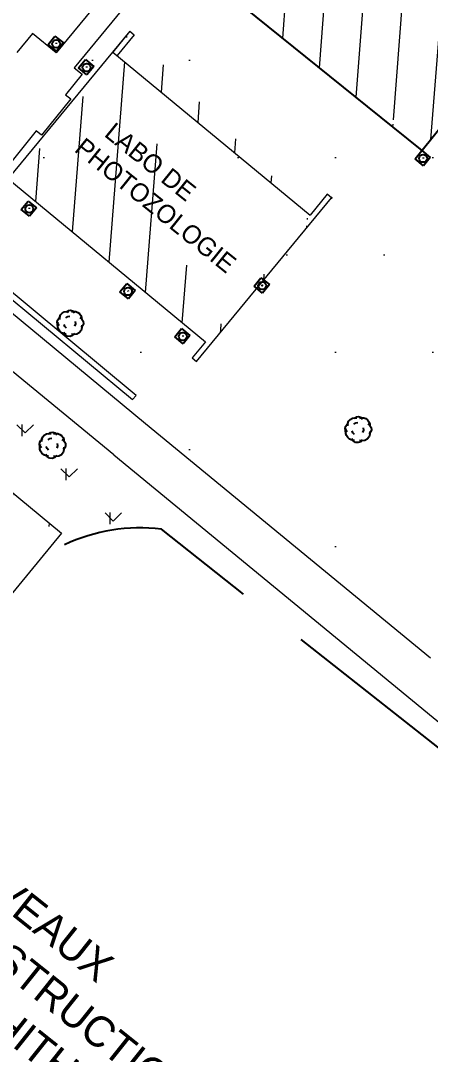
# Model space of a CAD drawing. Header units: metres. Extents: x 64 to 796628, y 142 to 671743.
# Drawn here: x 364321.4 to 364354.9, y 376053.2 to 376137.5 of the extents above; entities that cross this region are included whole.
import ezdxf

# ---------------------------------------------------------------- set-up
doc = ezdxf.new("R2010")
doc.units = ezdxf.units.M
doc.header["$LTSCALE"] = 2
doc.linetypes.add('ACAD_ISO02W100', pattern=[15, 12, -3])
for name, color, linetype in [('arbres isolés', 3, 'Continuous'), ('Batiment', 1, 'Continuous'), ('Batiments', 1, 'Continuous'), ('JARDIN', 3, 'Continuous'), ('regard', 7, 'Continuous')]:
    doc.layers.add(name, color=color, linetype=linetype)
doc.layers.add('Espace Vert', color=3, linetype='Continuous', lineweight=5)
pattern_1 = [(90, (0, 0), (-3.5921, 3.5921), [0.9525, -6.2317]), (45, (0, 0), (-3.59210245, 3.59210245), [0.9525, -4.1275]), (135, (0, 0), (-3.59210245, -3.59210245), [0.9525, -4.1275])]

# ---------------------------------------------------------------- blocks, each defined once
blk = doc.blocks.new('A$C57AF335F')
for p, q in [((0, 0.886), (0.887, 0.886)), ((0, 0), (0, 0.886)), ((0.887, 0.886), (0.887, 0)), ((0.379, 0.427), (0.436, 0.484)), ((0.609, 0.651), (0.666, 0.708)), ((0.609, 0.651), (0.666, 0.708)), ((0.887, 0), (0, 0))]:
    blk.add_line(p, q)
blk.add_circle((0.436, 0.484), 0.321)
blk = doc.blocks.new('A$C11EF20F3')
at = {"layer": 'regard', "color": 0, "lineweight": 13, "ltscale": 0.13}
blk.add_blockref('A$C57AF335F', (-0.436, -0.484), dxfattribs=at)
blk = doc.blocks.new('A$C4AE80429')
at = {"layer": 'regard', "color": 0, "lineweight": 13, "ltscale": 0.13, "rotation": 230.573219283581}
blk.add_blockref('A$C11EF20F3', (0, 0), dxfattribs=at)
blk = doc.blocks.new('A$C0ABE352C')
at = {"layer": 'regard', "color": 0, "lineweight": 13, "ltscale": 0.13, "rotation": 230.573219283581}
blk.add_blockref('A$C11EF20F3', (0, 0), dxfattribs=at)
blk = doc.blocks.new('A$C610C3186')
at = {"layer": 'regard', "color": 0, "lineweight": 13, "ltscale": 0.13, "rotation": 230.573219283581}
blk.add_blockref('A$C11EF20F3', (0, 0), dxfattribs=at)
blk = doc.blocks.new('A$C46830937')
at = {"layer": 'regard', "color": 0, "lineweight": 13, "ltscale": 0.13, "rotation": 230.573219283581}
blk.add_blockref('A$C11EF20F3', (0, 0), dxfattribs=at)
blk = doc.blocks.new('A$C41507B1A')
at = {"layer": 'regard', "color": 0, "lineweight": 13, "ltscale": 0.13, "rotation": 230.573219283581}
blk.add_blockref('A$C11EF20F3', (0, 0), dxfattribs=at)
blk = doc.blocks.new('A$C74B66133')
at = {"layer": 'regard', "color": 0, "lineweight": 13, "ltscale": 0.13, "rotation": 230.573219283581}
blk.add_blockref('A$C11EF20F3', (0, 0), dxfattribs=at)

msp = doc.modelspace()

# ---------------------------------------------------------------- hatches: boundary and pattern name
at = {"layer": 'Batiment'}
h = msp.add_hatch(dxfattribs=at)
h.set_pattern_fill('ANSI31,_O', color=256, angle=45)
h.set_pattern_definition([(90, (0, 0), (-3.175, 7e-16), [])])
h.paths.add_polyline_path([(364299.261, 376136.838), (364284.202, 376149.009)], flags=16)
edge = h.paths.add_edge_path()
edge.add_line((364274.768, 376138.29), (364290.689, 376125.422))
edge.add_line((364290.689, 376125.422), (364294.589, 376130.262))
edge.add_line((364295.72, 376131.662), (364294.589, 376130.262))
edge.add_line((364302.444, 376139.981), (364295.717, 376131.666))
edge.add_line((364283.752, 376149.372), (364299.65, 376136.523))
edge.add_line((364283.752, 376149.372), (364299.261, 376136.838))
edge.add_line((364274.768, 376138.29), (364283.752, 376149.372))
h.paths.add_polyline_path([(364413.291, 376098.407), (364435.124, 376098.407), (364435.124, 376089.574), (364413.291, 376089.574)], flags=9)
h.paths.add_polyline_path([(364280.604, 376142.513), (364292.104, 376142.513), (364292.104, 376139.347), (364280.604, 376139.347)], flags=24)
at = {"layer": 'Batiments', "linetype": 'Continuous', "lineweight": 13, "ltscale": 0.5}
h = msp.add_hatch(dxfattribs=at)
h.set_pattern_fill('ANSI31', color=1, angle=40.5, style=0)
h.paths.add_polyline_path([(364351.348, 376157.584), (364349.735, 376155.662), (364352.048, 376153.66), (364353.677, 376155.63)], flags=17)
edge = h.paths.add_edge_path()
edge.add_line((364347.429, 376157.596), (364339.073, 376147.638))
edge.add_line((364334.819, 376142.569), (364339.073, 376147.638))
edge.add_line((364351.848, 376128.844), (364334.819, 376142.569))
edge.add_line((364349.735, 376155.662), (364347.429, 376157.596))
edge.add_line((364352.071, 376153.625), (364366.446, 376142.242))
edge.add_line((364366.512, 376142.242), (364354.191, 376126.955))
edge.add_line((364354.191, 376126.955), (364351.848, 376128.844))
h.paths.add_polyline_path([(364347.594, 376147.236), (364356.139, 376139.919), (364354.675, 376138.21), (364346.13, 376145.527)], flags=24)
h = msp.add_hatch(dxfattribs=at)
h.set_pattern_fill('ANSI31', color=1, angle=40.5, style=0)
edge = h.paths.add_edge_path()
edge.add_line((364316.021, 376118.669), (364320.734, 376124.376))
edge.add_line((364320.396, 376124.656), (364336.513, 376111.344))
edge.add_line((364330.356, 376136.679), (364315.674, 376118.957))
edge.add_line((364328.955, 376134.984), (364345.055, 376121.687))
edge.add_line((364335.791, 376109.747), (364346.811, 376123.09))
edge.add_line((364336.519, 376111.351), (364335.436, 376110.04))
edge.add_line((364335.436, 376110.04), (364335.791, 376109.747))
edge.add_line((364346.456, 376123.383), (364345.055, 376121.687))
edge.add_line((364330.702, 376136.392), (364329.302, 376134.697))
edge.add_line((364330.356, 376136.679), (364330.702, 376136.392))
h.paths.add_polyline_path([(364328.192, 376130.568), (364342.012, 376119.429), (364339.031, 376115.731), (364325.211, 376126.87)], flags=24)
h = msp.add_hatch(dxfattribs=at)
h.set_pattern_fill('ANSI31', color=1, angle=40.5, style=0)
edge = h.paths.add_edge_path()
edge.add_line((364308.064, 376103.516), (364309.662, 376102.196))
edge.add_line((364302.29, 376097.828), (364310.824, 376108.16))
edge.add_line((364308.659, 376096.29), (364304.117, 376100.04))
edge.add_line((364305.207, 376092.111), (364308.659, 376096.29))
edge.add_line((364305.207, 376092.111), (364314.767, 376084.251))
edge.add_line((364313.353, 376082.532), (364314.75, 376084.231))
edge.add_line((364313.693, 376082.252), (364313.353, 376082.532))
edge.add_line((364315.09, 376083.952), (364313.693, 376082.252))
edge.add_line((364324.775, 376095.731), (364315.09, 376083.952))
edge.add_line((364314.641, 376104.064), (364324.775, 376095.731))
edge.add_line((364312.816, 376102.212), (364312.668, 376102.022))
edge.add_line((364311.719, 376100.511), (364314.641, 376104.064))
edge.add_line((364309.665, 376102.2), (364311.719, 376100.511))
h.paths.add_polyline_path([(364312.218, 376100.1), (364321.342, 376092.564), (364317.203, 376087.552), (364308.079, 376095.088)], flags=24)
at = {"layer": 'Espace Vert', "lineweight": 13, "ltscale": 0.13}
h = msp.add_hatch(dxfattribs=at)
h.set_pattern_fill('DOTS', color=3, scale=5, style=0)
edge = h.paths.add_edge_path()
edge.add_line((364371.195, 376196.292), (364377.45, 376203.793))
edge.add_line((364369.81, 376194.582), (364371.205, 376196.283))
edge.add_line((364378.234, 376203.139), (364385.53, 376197.055))
edge.add_line((364370.093, 376209.928), (364378.234, 376203.139))
edge.add_line((364385.53, 376197.055), (364372.79, 376082.324))
edge.add_line((364369.8, 376194.59), (364353.06, 376174.346))
edge.add_line((364351.665, 376172.644), (364353.06, 376174.346))
edge.add_line((364351.665, 376172.644), (364335.246, 376152.006))
edge.add_line((364333.849, 376150.306), (364335.246, 376152.006))
edge.add_line((364325.326, 376139.941), (364333.849, 376150.306))
edge.add_line((364332.141, 376144.398), (364330.262, 376145.943))
edge.add_line((364336.44, 376149.628), (364332.141, 376144.398))
edge.add_line((364339.073, 376147.638), (364336.44, 376149.628))
edge.add_line((364347.429, 376157.596), (364339.073, 376147.638))
edge.add_line((364349.735, 376155.662), (364347.429, 376157.596))
edge.add_line((364351.348, 376157.584), (364349.735, 376155.662))
edge.add_line((364353.677, 376155.63), (364351.348, 376157.584))
edge.add_line((364353.677, 376155.63), (364352.048, 376153.66))
edge.add_line((364352.071, 376153.625), (364366.446, 376142.242))
edge.add_line((364338.247, 376141.241), (364341.171, 376144.726))
edge.add_line((364337.744, 376146.054), (364336.623, 376146.958))
edge.add_line((364336.623, 376146.958), (364332.366, 376141.676))
edge.add_line((364366.512, 376142.242), (364354.191, 376126.955))
edge.add_line((364351.848, 376128.844), (364334.819, 376142.569))
edge.add_line((364354.191, 376126.955), (364351.848, 376128.844))
edge.add_line((364328.66, 376135.228), (364330.001, 376136.972))
edge.add_line((364330.001, 376136.972), (364330.356, 376136.679))
edge.add_line((364330.356, 376136.679), (364328.955, 376134.984))
edge.add_line((364328.955, 376134.984), (364345.055, 376121.687))
edge.add_line((364335.791, 376109.747), (364346.811, 376123.09))
edge.add_line((364346.456, 376123.383), (364345.055, 376121.687))
edge.add_line((364332.366, 376141.676), (364325.812, 376133.704))
edge.add_line((364325.812, 376133.704), (364326.461, 376133.171))
edge.add_line((364326.461, 376133.171), (364325.089, 376131.502))
edge.add_line((364325.089, 376131.502), (364325.525, 376131.151))
edge.add_line((364328.66, 376135.228), (364325.525, 376131.151))
edge.add_line((364319.9, 376125.065), (364336.868, 376111.051))
edge.add_line((364315.61, 376119.01), (364320.323, 376124.715))
edge.add_line((364315.256, 376119.303), (364315.61, 376119.01))
edge.add_line((364346.811, 376123.09), (364346.456, 376123.383))
edge.add_line((364336.519, 376111.351), (364335.436, 376110.04))
edge.add_line((364335.436, 376110.04), (364335.791, 376109.747))
edge.add_line((364354.873, 376085.568), (364315.248, 376118.147))
edge.add_line((364314.723, 376118.641), (364331.615, 376104.69))
edge.add_line((364314.723, 376118.641), (364315.256, 376119.303))
edge.add_line((364374.093, 376097.928), (364372.36, 376082.324))
edge.add_line((364367.409, 376076.18), (364372.36, 376082.324))
edge.add_line((364367.076, 376075.966), (364354.873, 376085.568))
at = {"layer": 'JARDIN', "lineweight": 13, "ltscale": 0.13}
h = msp.add_hatch(dxfattribs=at)
h.set_pattern_fill('GRASS', color=3, scale=0.2, style=0)
h.set_pattern_definition(pattern_1)
h.paths.add_polyline_path([(364318.357, 376163.043), (364333.493, 376150.598), (364343.099, 376162.616), (364328.151, 376174.874), (364326.719, 376173.127), (364319.807, 376164.699)])
edge = h.paths.add_edge_path()
edge.add_line((364306.485, 376147.492), (364310.38, 376152.229))
edge.add_line((364310.38, 376152.229), (364324.971, 376140.233))
edge.add_line((364321.097, 376135.509), (364306.5, 376147.51))
edge.add_line((364324.971, 376140.233), (364321.097, 376135.509))
h = msp.add_hatch(dxfattribs=at)
h.set_pattern_fill('GRASS', color=3, scale=0.2, style=0)
h.set_pattern_definition(pattern_1)
h.paths.add_polyline_path([(364312.652, 376105.833), (364317.438, 376111.655), (364333.923, 376098.101), (364332.545, 376096.356), (364324.775, 376095.731), (364316.021, 376102.929), (364316.021, 376104.404), (364316.021, 376105.799), (364312.868, 376103.278)])
edge = h.paths.add_edge_path(flags=16)
edge.add_line((364323.715, 376102.503), (364323.593, 376102.641))
edge.add_line((364322.988, 376103.154), (364323.088, 376103.296))
edge.add_line((364323.705, 376102.022), (364323.523, 376102.046))
edge.add_line((364323.523, 376102.046), (364323.322, 376102.127))
edge.add_line((364323.322, 376102.127), (364323.171, 376102.255))
edge.add_line((364323.171, 376102.255), (364323.059, 376102.411))
edge.add_line((364323.059, 376102.411), (364323.005, 376102.586))
edge.add_line((364323.005, 376102.586), (364322.99, 376102.788))
edge.add_line((364322.99, 376102.788), (364323.042, 376102.98))
edge.add_line((364323.132, 376102.689), (364323.029, 376102.816))
edge.add_line((364323.029, 376102.816), (364322.965, 376102.972))
edge.add_line((364322.965, 376102.972), (364322.988, 376103.154))
edge.add_line((364323.088, 376103.296), (364323.234, 376103.389))
edge.add_line((364323.163, 376103.208), (364323.167, 376103.4))
edge.add_line((364323.167, 376103.4), (364323.238, 376103.582))
edge.add_line((364323.238, 376103.582), (364323.366, 376103.733))
edge.add_line((364323.366, 376103.733), (364323.542, 376103.835))
edge.add_line((364323.542, 376103.835), (364323.725, 376103.86))
edge.add_line((364323.725, 376103.86), (364323.917, 376103.856))
edge.add_line((364323.714, 376103.793), (364323.861, 376103.934))
edge.add_line((364323.861, 376103.934), (364324.055, 376103.978))
edge.add_line((364324.055, 376103.978), (364324.246, 376103.926))
edge.add_line((364324.246, 376103.926), (364324.377, 376103.759))
edge.add_line((364324.129, 376103.841), (364324.293, 376103.876))
edge.add_line((364324.293, 376103.876), (364324.475, 376103.853))
edge.add_line((364324.475, 376103.853), (364324.638, 376103.792))
edge.add_line((364324.638, 376103.792), (364324.78, 376103.693))
edge.add_line((364324.78, 376103.693), (364324.892, 376103.537))
edge.add_line((364324.892, 376103.537), (364324.956, 376103.381))
edge.add_line((364324.956, 376103.381), (364324.962, 376103.208))
edge.add_line((364324.802, 376103.365), (364324.982, 376103.246))
edge.add_line((364324.982, 376103.246), (364325.084, 376103.071))
edge.add_line((364325.084, 376103.071), (364325.099, 376102.868))
edge.add_line((364325.099, 376102.868), (364325.028, 376102.687))
edge.add_line((364325.028, 376102.687), (364324.88, 376102.546))
edge.add_line((364324.962, 376102.746), (364324.967, 376102.525))
edge.add_line((364324.967, 376102.525), (364324.904, 376102.314))
edge.add_line((364324.904, 376102.314), (364324.756, 376102.125))
edge.add_line((364324.756, 376102.125), (364324.552, 376102.014))
edge.add_line((364324.552, 376102.014), (364324.339, 376101.98))
edge.add_line((364324.339, 376101.98), (364324.119, 376102.023))
edge.add_line((364324.379, 376102.056), (364324.222, 376101.896))
edge.add_line((364324.222, 376101.896), (364324.019, 376101.833))
edge.add_line((364324.019, 376101.833), (364323.788, 376101.857))
edge.add_line((364323.788, 376101.857), (364323.608, 376101.976))
edge.add_line((364323.608, 376101.976), (364323.497, 376102.181))
edge.add_line((364323.676, 376103.351), (364323.822, 376103.444))
edge.add_line((364323.822, 376103.444), (364323.986, 376103.479))
edge.add_line((364323.593, 376102.641), (364323.529, 376102.796))
edge.add_line((364324.42, 376103.056), (364324.454, 376102.843))
edge.add_line((364324.454, 376102.843), (364324.383, 376102.662))

# ---------------------------------------------------------------- linework, layer by layer
at = {"lineweight": 13, "ltscale": 0.13}
for p, q in [((364332.366, 376141.676), (364325.812, 376133.704)), ((364327.676, 376138.968), (364324.342, 376134.913)), ((364322.411, 376136.501), (364321.122, 376134.933)), ((364324.342, 376134.913), (364322.411, 376136.501)), ((364325.812, 376133.704), (364326.461, 376133.171)), ((364326.461, 376133.171), (364325.089, 376131.502)), ((364325.089, 376131.502), (364325.525, 376131.151)), ((364323.14, 376128.192), (364322.704, 376128.544)), ((364314.723, 376118.641), (364331.615, 376104.69)), ((364331.615, 376104.69), (364354.873, 376085.568))]:
    msp.add_line(p, q, dxfattribs=at)
at = {"color": 0, "lineweight": 13, "ltscale": 0.13}
for q in [(364317.438, 376111.655), (364372.57, 376066.325)]:
    msp.add_line((364329.04, 376102.116), q, dxfattribs=at)
at = {"linetype": 'ACAD_ISO02W100', "lineweight": -2}
msp.add_line((364363.177, 376072.18), (364332.926, 376096.055), dxfattribs=at)
msp.add_arc((364331.201, 376081.473), 14.684, 83.25448, 114.93989, dxfattribs=at)
for p in [(364354.147, 376126.954), (364346.811, 376123.09), (364341.145, 376115.922), (364341.145, 376115.922)]:
    msp.add_point(p)
at = {"layer": 'arbres isolés'}
for p, q in [((364324.545, 376113.248), (364324.691, 376113.341)), ((364324.62, 376113.16), (364324.624, 376113.352)), ((364324.624, 376113.352), (364324.695, 376113.534)), ((364324.695, 376113.534), (364324.824, 376113.685)), ((364324.824, 376113.685), (364324.999, 376113.787)), ((364324.999, 376113.787), (364325.182, 376113.812)), ((364325.133, 376113.303), (364325.279, 376113.396)), ((364325.171, 376113.745), (364325.319, 376113.886)), ((364325.182, 376113.812), (364325.375, 376113.808)), ((364325.279, 376113.396), (364325.444, 376113.431)), ((364325.319, 376113.886), (364325.512, 376113.93)), ((364325.512, 376113.93), (364325.703, 376113.878)), ((364325.586, 376113.794), (364325.75, 376113.829)), ((364325.703, 376113.878), (364325.834, 376113.711)), ((364325.75, 376113.829), (364325.933, 376113.806)), ((364325.933, 376113.806), (364326.095, 376113.744)), ((364326.095, 376113.744), (364326.237, 376113.645)), ((364326.237, 376113.645), (364326.349, 376113.489)), ((364326.349, 376113.489), (364326.413, 376113.333)), ((364324.422, 376112.924), (364324.446, 376113.106)), ((364324.486, 376112.768), (364324.422, 376112.924)), ((364324.446, 376113.106), (364324.545, 376113.248)), ((364324.447, 376112.74), (364324.5, 376112.932)), ((364324.462, 376112.538), (364324.447, 376112.74)), ((364324.516, 376112.364), (364324.462, 376112.538)), ((364324.59, 376112.641), (364324.486, 376112.768)), ((364325.05, 376112.593), (364324.986, 376112.748)), ((364325.173, 376112.456), (364325.05, 376112.593)), ((364325.911, 376112.796), (364325.84, 376112.614)), ((364325.877, 376113.008), (364325.911, 376112.796)), ((364326.259, 376113.317), (364326.439, 376113.198)), ((364326.485, 376112.639), (364326.338, 376112.498)), ((364326.413, 376113.333), (364326.419, 376113.16)), ((364326.419, 376112.698), (364326.424, 376112.477)), ((364326.439, 376113.198), (364326.541, 376113.023)), ((364326.556, 376112.82), (364326.485, 376112.639)), ((364326.541, 376113.023), (364326.556, 376112.82)), ((364324.628, 376112.207), (364324.516, 376112.364)), ((364324.78, 376112.079), (364324.628, 376112.207)), ((364324.98, 376111.998), (364324.78, 376112.079)), ((364325.065, 376111.929), (364324.954, 376112.133)), ((364325.162, 376111.975), (364324.98, 376111.998)), ((364325.245, 376111.809), (364325.065, 376111.929)), ((364325.476, 376111.785), (364325.245, 376111.809)), ((364325.679, 376111.848), (364325.476, 376111.785)), ((364325.796, 376111.932), (364325.576, 376111.975)), ((364325.836, 376112.008), (364325.679, 376111.848)), ((364326.009, 376111.966), (364325.796, 376111.932)), ((364326.213, 376112.077), (364326.009, 376111.966)), ((364326.362, 376112.267), (364326.213, 376112.077)), ((364326.424, 376112.477), (364326.362, 376112.267)), ((364348.203, 376104.862), (364348.331, 376105.013)), ((364348.331, 376105.013), (364348.507, 376105.115)), ((364348.507, 376105.115), (364348.69, 376105.14)), ((364348.679, 376105.073), (364348.826, 376105.214)), ((364348.69, 376105.14), (364348.883, 376105.136)), ((364348.826, 376105.214), (364349.02, 376105.258)), ((364349.02, 376105.258), (364349.211, 376105.206)), ((364349.094, 376105.122), (364349.258, 376105.157)), ((364349.211, 376105.206), (364349.342, 376105.039)), ((364349.258, 376105.157), (364349.441, 376105.133)), ((364349.441, 376105.133), (364349.603, 376105.072)), ((364349.603, 376105.072), (364349.745, 376104.973)), ((364349.745, 376104.973), (364349.857, 376104.817)), ((364347.93, 376104.252), (364347.953, 376104.434)), ((364347.994, 376104.096), (364347.93, 376104.252)), ((364347.953, 376104.434), (364348.053, 376104.576)), ((364347.955, 376104.068), (364348.007, 376104.26)), ((364347.97, 376103.866), (364347.955, 376104.068)), ((364348.097, 376103.969), (364347.994, 376104.096)), ((364348.053, 376104.576), (364348.199, 376104.669)), ((364348.128, 376104.488), (364348.132, 376104.68)), ((364348.132, 376104.68), (364348.203, 376104.862)), ((364348.558, 376103.921), (364348.494, 376104.076)), ((364348.641, 376104.631), (364348.787, 376104.724)), ((364348.787, 376104.724), (364348.951, 376104.759)), ((364349.419, 376104.124), (364349.348, 376103.942)), ((364349.385, 376104.336), (364349.419, 376104.124)), ((364349.767, 376104.645), (364349.947, 376104.526)), ((364349.857, 376104.817), (364349.921, 376104.661)), ((364349.921, 376104.661), (364349.927, 376104.488)), ((364349.947, 376104.526), (364350.049, 376104.351)), ((364350.064, 376104.148), (364349.993, 376103.967)), ((364350.049, 376104.351), (364350.064, 376104.148)), ((364322.988, 376103.154), (364323.088, 376103.296)), ((364323.088, 376103.296), (364323.234, 376103.389)), ((364323.163, 376103.208), (364323.167, 376103.4)), ((364323.167, 376103.4), (364323.238, 376103.582)), ((364323.238, 376103.582), (364323.366, 376103.733)), ((364323.366, 376103.733), (364323.542, 376103.835)), ((364323.542, 376103.835), (364323.725, 376103.86)), ((364323.676, 376103.351), (364323.822, 376103.444)), ((364323.714, 376103.793), (364323.861, 376103.934)), ((364323.725, 376103.86), (364323.917, 376103.856)), ((364323.822, 376103.444), (364323.986, 376103.479)), ((364323.861, 376103.934), (364324.055, 376103.978)), ((364324.055, 376103.978), (364324.246, 376103.926)), ((364324.129, 376103.841), (364324.293, 376103.876)), ((364324.246, 376103.926), (364324.377, 376103.759)), ((364324.293, 376103.876), (364324.475, 376103.853)), ((364324.475, 376103.853), (364324.638, 376103.792)), ((364324.638, 376103.792), (364324.78, 376103.693)), ((364324.78, 376103.693), (364324.892, 376103.537)), ((364324.802, 376103.365), (364324.982, 376103.246)), ((364324.892, 376103.537), (364324.956, 376103.381)), ((364324.956, 376103.381), (364324.962, 376103.208)), ((364324.982, 376103.246), (364325.084, 376103.071)), ((364348.024, 376103.692), (364347.97, 376103.866)), ((364348.136, 376103.535), (364348.024, 376103.692)), ((364348.287, 376103.407), (364348.136, 376103.535)), ((364348.488, 376103.326), (364348.287, 376103.407)), ((364348.573, 376103.257), (364348.462, 376103.461)), ((364348.67, 376103.303), (364348.488, 376103.326)), ((364348.68, 376103.783), (364348.558, 376103.921)), ((364348.753, 376103.137), (364348.573, 376103.257)), ((364349.304, 376103.26), (364349.084, 376103.303)), ((364349.344, 376103.336), (364349.187, 376103.176)), ((364349.517, 376103.294), (364349.304, 376103.26)), ((364349.721, 376103.405), (364349.517, 376103.294)), ((364349.869, 376103.594), (364349.721, 376103.405)), ((364349.993, 376103.967), (364349.846, 376103.826)), ((364349.932, 376103.805), (364349.869, 376103.594)), ((364349.927, 376104.026), (364349.932, 376103.805)), ((364322.965, 376102.972), (364322.988, 376103.154)), ((364323.029, 376102.816), (364322.965, 376102.972)), ((364322.99, 376102.788), (364323.042, 376102.98)), ((364323.005, 376102.586), (364322.99, 376102.788)), ((364323.059, 376102.411), (364323.005, 376102.586)), ((364323.132, 376102.689), (364323.029, 376102.816)), ((364323.171, 376102.255), (364323.059, 376102.411)), ((364323.593, 376102.641), (364323.529, 376102.796)), ((364323.715, 376102.503), (364323.593, 376102.641)), ((364324.454, 376102.843), (364324.383, 376102.662)), ((364324.42, 376103.056), (364324.454, 376102.843)), ((364325.028, 376102.687), (364324.88, 376102.546)), ((364324.967, 376102.525), (364324.904, 376102.314)), ((364324.962, 376102.746), (364324.967, 376102.525)), ((364325.099, 376102.868), (364325.028, 376102.687)), ((364325.084, 376103.071), (364325.099, 376102.868)), ((364348.984, 376103.113), (364348.753, 376103.137)), ((364349.187, 376103.176), (364348.984, 376103.113)), ((364323.322, 376102.127), (364323.171, 376102.255)), ((364323.523, 376102.046), (364323.322, 376102.127)), ((364323.608, 376101.976), (364323.497, 376102.181)), ((364323.705, 376102.022), (364323.523, 376102.046)), ((364323.788, 376101.857), (364323.608, 376101.976)), ((364324.019, 376101.833), (364323.788, 376101.857)), ((364324.222, 376101.896), (364324.019, 376101.833)), ((364324.339, 376101.98), (364324.119, 376102.023)), ((364324.379, 376102.056), (364324.222, 376101.896)), ((364324.552, 376102.014), (364324.339, 376101.98)), ((364324.756, 376102.125), (364324.552, 376102.014)), ((364324.904, 376102.314), (364324.756, 376102.125))]:
    msp.add_line(p, q, dxfattribs=at)
at = {"layer": 'Batiments', "color": 1}
for p, q in [((364351.848, 376128.844), (364334.819, 376142.569)), ((364366.512, 376142.242), (364354.191, 376126.955)), ((364354.191, 376126.955), (364351.848, 376128.844))]:
    msp.add_line(p, q, dxfattribs=at)
at = {"layer": 'Batiments', "color": 1, "lineweight": 13, "ltscale": 0.13}
for p, q in [((364330.356, 376136.679), (364315.674, 376118.957)), ((364330.356, 376136.679), (364330.702, 376136.392)), ((364316.857, 376117.977), (364330.564, 376106.622)), ((364330.861, 376106.973), (364317.154, 376118.328)), ((364330.564, 376106.622), (364330.861, 376106.973)), ((364314.641, 376104.064), (364324.775, 376095.731)), ((364324.775, 376095.731), (364315.09, 376083.952))]:
    msp.add_line(p, q, dxfattribs=at)
at = {"layer": 'Batiments', "lineweight": 13, "ltscale": 0.13}
for p, q in [((364330.356, 376136.679), (364328.955, 376134.984)), ((364328.955, 376134.984), (364345.055, 376121.687)), ((364320.396, 376124.656), (364336.513, 376111.344)), ((364335.791, 376109.747), (364346.811, 376123.09)), ((364346.456, 376123.383), (364345.055, 376121.687)), ((364346.811, 376123.09), (364346.456, 376123.383)), ((364336.519, 376111.351), (364335.436, 376110.04)), ((364335.436, 376110.04), (364335.791, 376109.747))]:
    msp.add_line(p, q, dxfattribs=at)
at = {"layer": 'Batiments', "color": 1, "linetype": 'Continuous', "lineweight": 13, "ltscale": 0.5}
msp.add_line((364330.702, 376136.392), (364329.302, 376134.697), dxfattribs=at)
at = {"layer": 'Batiments', "color": 0, "lineweight": 13, "ltscale": 0.13}
for p, q in [((364325.525, 376131.151), (364323.14, 376128.192)), ((364322.704, 376128.544), (364314.723, 376118.641))]:
    msp.add_line(p, q, dxfattribs=at)

# ---------------------------------------------------------------- block references
at = {"layer": 'regard', "color": 0, "lineweight": 13, "ltscale": 0.13}
for name, p in [('A$C74B66133', (364324.332, 376135.645)), ('A$C41507B1A', (364326.815, 376133.726)), ('A$C4AE80429', (364354.281, 376126.306)), ('A$C610C3186', (364322.14, 376122.182)), ('A$C0ABE352C', (364330.202, 376115.455)), ('A$C46830937', (364341.145, 376115.922)), ('A$C4AE80429', (364334.667, 376111.778))]:
    msp.add_blockref(name, p, dxfattribs=at)

# ---------------------------------------------------------------- texts
at = {"lineweight": 13, "ltscale": 0.13, "insert": (364328.248, 376130.041), "char_height": 1.5, "width": 19.20305, "attachment_point": 1, "rotation": 321.1317}
msp.add_mtext('  LABO DE PHOTOZOLOGIE', dxfattribs=at)
at = {"color": 0, "lineweight": 13, "ltscale": 0.13, "insert": (364312.979, 376073.888), "char_height": 2.5, "width": 42.88183, "attachment_point": 1, "rotation": 321.41361}
msp.add_mtext("   TRAVEAUX\\PDE CONSTRUCTION\\PD'UN AMPHITHEATRE", dxfattribs=at)

doc.saveas('drawing.dxf')
